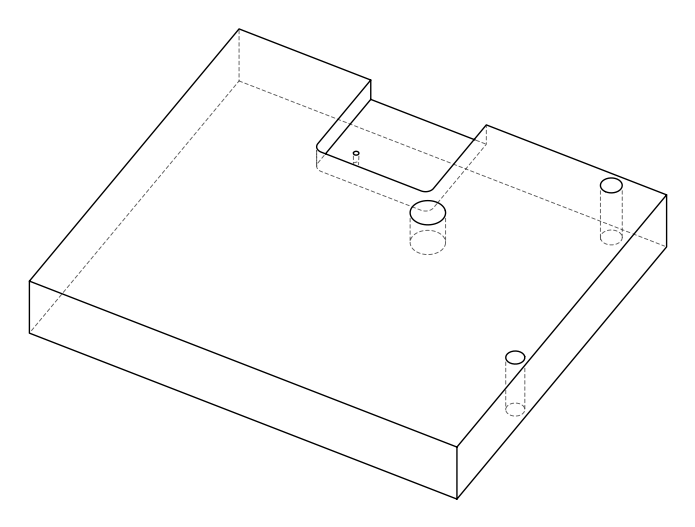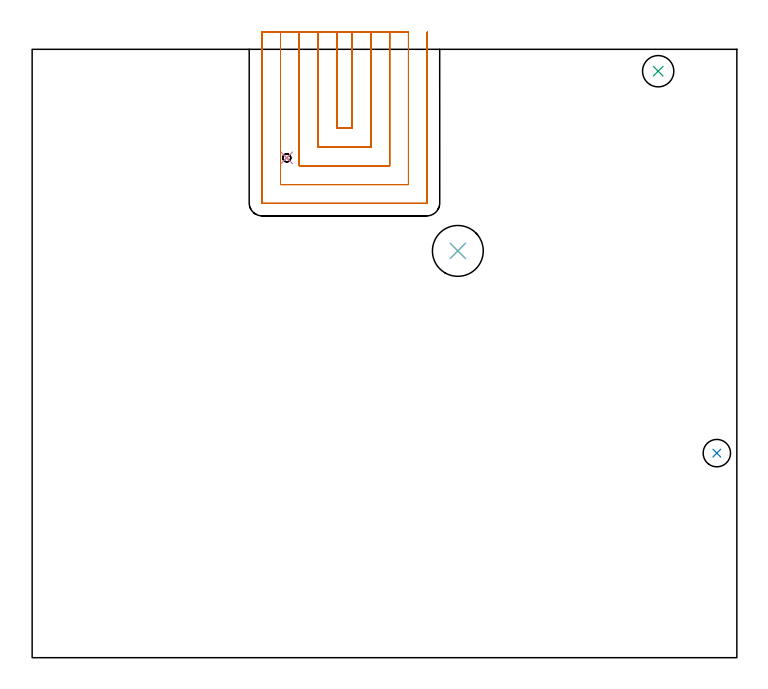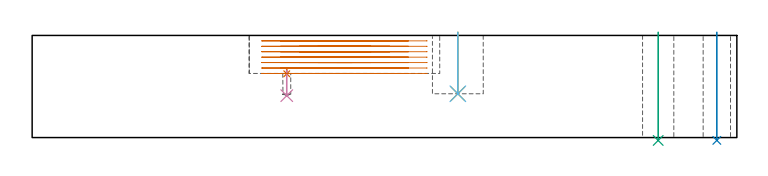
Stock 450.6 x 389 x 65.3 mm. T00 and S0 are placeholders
(PLAN: 7 operations, 6 tool changes, 23.9 min)
(1 SPOT_DRILL | STEP1POCKET | NXT0321_9005460120000 | 0.03 min | 2606 mm3)
(2 INDEXABLE_INSERT_DRILL_THROUGH_HOLE_FROM_SOLID | STEP1HOLE | NXT0302_006 | 0.28 min | 15672 mm3)
(3 INDEXABLE_INSERT_DRILL_THROUGH_HOLE_FROM_SOLID_1 | STEP1HOLE_1 | NXT0302_011 | 0.28 min | 20482 mm3)
(4 DRILL_BLIND_HOLE_INTO_CENTER | STEP1POCKET | NXT0301_022 | 0.07 min | 277 mm3)
(5 INDEXABLE_INSERT_DRILL_BLIND_HOLE_FROM_SOLID | STEP1POCKET_1 | NXT0302_011 | 0.16 min | 11628 mm3)
(6 DRILL_TO_ENLARGE_BLIND_HOLE | STEP1POCKET_1 | UGT0301_382 | 0.16 min | 19289 mm3)
(7 MILL_SLOT | SLOT_PARTIAL_RECTANGULAR | UGT0201_008 | Follow Part, ap 4, ae 75% | 22.95 min | 311944 mm3)
(TOOL NXT0321_9005460120000 | NC Spot Drill, 142deg, 12mm, Carbide, Uncoated | D12 PA142 FL30 Z2)
(TOOL NXT0302_006 | Index. Insert Drill 17.5mm [880-D1750L25-05] | D17.5 PA176 FL88 Z2)
(TOOL NXT0302_011 | Index. Insert Drill 20mm [880-D2000L25-05] | D20 PA176 FL100 Z2)
(TOOL NXT0301_022 | Carbide Drill 5.1mm [860.1-0510-015A1-MM 2214] | D5.1 PA140 FL28 Z2)
(TOOL UGT0301_382 | Twist Drill Flat Bottom 32.5 mm | D32.5 PA180 FL175 Z2)
(TOOL UGT0201_008 | End Mill 16 mm | D16 FL32 Z4)
(OP 1 SPOT_DRILL)
G17 G21 G94 G90
T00 M6
G54
G17 G0 G90 X162.8 Y319.6 S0 M3
G43 Z75.3 H0
G94 G81 G98 Z40.78 F250. R44.
G80
M5
M2
(OP 2 INDEXABLE_INSERT_DRILL_THROUGH_HOLE_FROM_SOLID)
G17 G21 G94 G90
T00 M6
G54
G17 G0 G90 X437.8 Y130.8 S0 M3
G43 Z75.3 H1
G94 G81 G98 Z-1.806 F250. R67.3
G80
M5
M2
(OP 3 INDEXABLE_INSERT_DRILL_THROUGH_HOLE_FROM_SOLID_1)
G17 G21 G94 G90
T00 M6
G54
G17 G0 G90 X400.3 Y375. S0 M3
G43 Z75.3 H1
G94 G81 G98 Z-1.849 F250. R67.3
G80
M5
M2
(OP 4 DRILL_BLIND_HOLE_INTO_CENTER)
G17 G21 G94 G90
T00 M6
G54
G17 G0 G90 X162.8 Y319.6 S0 M3
G43 Z75.3 H1
G94 G81 G98 Z26.8 F250. R43.
G80
M5
M2
(OP 5 INDEXABLE_INSERT_DRILL_BLIND_HOLE_FROM_SOLID)
G17 G21 G94 G90
T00 M6
G54
G17 G0 G90 X272.2 Y260.1 S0 M3
G43 Z75.3 H1
G94 G81 G98 Z28. F250. R67.3
G80
M5
M2
(OP 6 DRILL_TO_ENLARGE_BLIND_HOLE)
G17 G21 G94 G90
T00 M6
G54
G17 G0 G90 X272.2 Y260.1 S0 M3
G43 Z75.3 H0
G94 G81 G98 Z28. F250. R67.3
G80
M5
M2
(OP 7 MILL_SLOT)
G17 G21 G94 G90
T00 M6
G54
G17 G0 G90 X194.8 Y400. S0 M3
G43 Z75.3 H0
Z61.828
G94 G1 Y397. F250.
Y338.5 F500.
X204.6
Y397.
Y400. F250.
X182.8
Y397.
Y326.5 F500.
X216.6
Y397.
Y400. F250.
X170.8
Y397.
Y314.5 F500.
X228.6
Y397.
Y400. F250.
X158.8
Y397.
Y302.5 F500.
X240.6
Y397.
Y400. F250.
X146.8
Y397.
Y290.8 F500.
G3 X147.1 Y290.5 R0.3
G1 X252.3
G3 X252.6 Y290.8 R0.3
G1 Y397.
Y400. F250.
G0 X194.8 Z58.357
G1 Y397.
Y338.5 F500.
X204.6
Y397.
Y400. F250.
X182.8
Y397.
Y326.5 F500.
X216.6
Y397.
Y400. F250.
X170.8
Y397.
Y314.5 F500.
X228.6
Y397.
Y400. F250.
X158.8
Y397.
Y302.5 F500.
X240.6
Y397.
Y400. F250.
X146.8
Y397.
Y290.8 F500.
G3 X147.1 Y290.5 R0.3
G1 X252.3
G3 X252.6 Y290.8 R0.3
G1 Y397.
Y400. F250.
G0 X194.8 Z54.886
G1 Y397.
Y338.5 F500.
X204.6
Y397.
Y400. F250.
X182.8
Y397.
Y326.5 F500.
X216.6
Y397.
Y400. F250.
X170.8
Y397.
Y314.5 F500.
X228.6
Y397.
Y400. F250.
X158.8
Y397.
Y302.5 F500.
X240.6
Y397.
Y400. F250.
X146.8
Y397.
Y290.8 F500.
G3 X147.1 Y290.5 R0.3
G1 X252.3
G3 X252.6 Y290.8 R0.3
G1 Y397.
Y400. F250.
G0 X194.8 Z51.414
G1 Y397.
Y338.5 F500.
X204.6
Y397.
Y400. F250.
X182.8
Y397.
Y326.5 F500.
X216.6
Y397.
Y400. F250.
X170.8
Y397.
Y314.5 F500.
X228.6
Y397.
Y400. F250.
X158.8
Y397.
Y302.5 F500.
X240.6
Y397.
Y400. F250.
X146.8
Y397.
Y290.8 F500.
G3 X147.1 Y290.5 R0.3
G1 X252.3
G3 X252.6 Y290.8 R0.3
G1 Y397.
Y400. F250.
G0 X194.8 Z47.943
G1 Y397.
Y338.5 F500.
X204.6
Y397.
Y400. F250.
X182.8
Y397.
Y326.5 F500.
X216.6
Y397.
Y400. F250.
X170.8
Y397.
Y314.5 F500.
X228.6
Y397.
Y400. F250.
X158.8
Y397.
Y302.5 F500.
X240.6
Y397.
Y400. F250.
X146.8
Y397.
Y290.8 F500.
G3 X147.1 Y290.5 R0.3
G1 X252.3
G3 X252.6 Y290.8 R0.3
G1 Y397.
Y400. F250.
G0 X194.8 Z44.471
G1 Y397.
Y338.5 F500.
X204.6
Y397.
Y400. F250.
X182.8
Y397.
Y326.5 F500.
X216.6
Y397.
Y400. F250.
X170.8
Y397.
Y314.5 F500.
X228.6
Y397.
Y400. F250.
X158.8
Y397.
Y302.5 F500.
X240.6
Y397.
Y400. F250.
X146.8
Y397.
Y290.8 F500.
G3 X147.1 Y290.5 R0.3
G1 X252.3
G3 X252.6 Y290.8 R0.3
G1 Y397.
Y400. F250.
G0 X194.8 Z41.
G1 Y397.
Y338.5 F500.
X204.6
Y397.
Y400. F250.
X182.8
Y397.
Y326.5 F500.
X216.6
Y397.
Y400. F250.
X170.8
Y397.
Y314.5 F500.
X228.6
Y397.
Y400. F250.
X158.8
Y397.
Y302.5 F500.
X240.6
Y397.
Y400. F250.
X146.8
Y397.
Y290.8 F500.
G3 X147.1 Y290.5 R0.3
G1 X252.3
G3 X252.6 Y290.8 R0.3
G1 Y397.
Y400. F250.
G0 Z75.3
M5
M2
